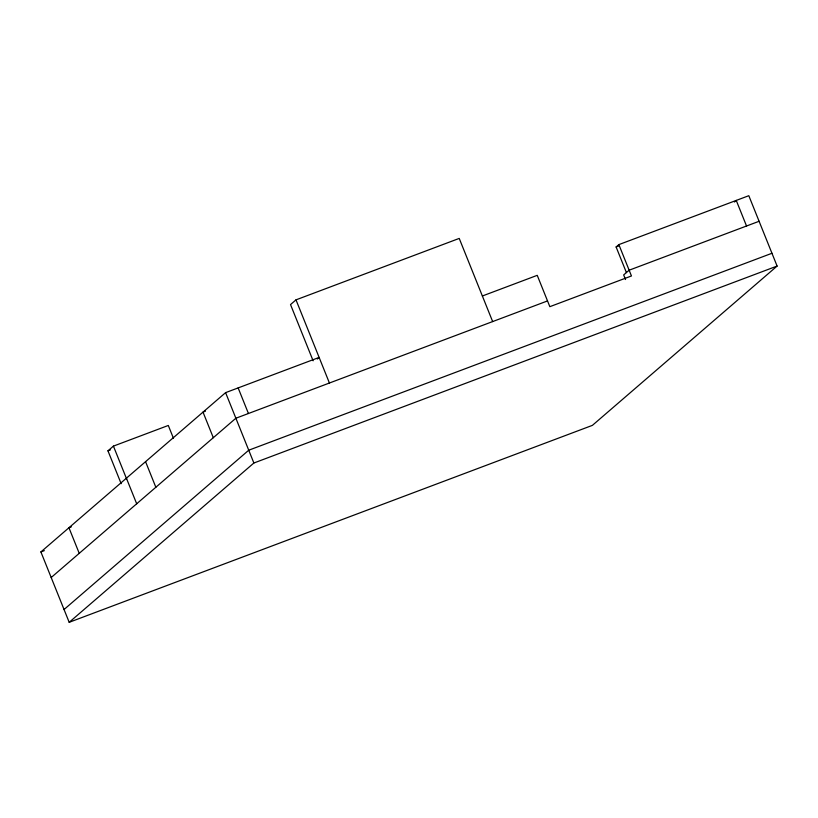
<?xml version="1.0" encoding="UTF-8"?>
<svg xmlns="http://www.w3.org/2000/svg" width="818" height="818" viewBox="0 0 818 818"><rect width="100%" height="100%" fill="white"/><g stroke="black" fill="none" stroke-linecap="round" stroke-linejoin="round"><path stroke-width="1.23" d="M121.156 483.673L107.956 450.83L113.426 446.117L168.303 425.462L173.488 438.366M492.651 321.576L459.225 238.416L295.993 299.858L290.523 304.582L313.12 360.799M626.404 272.558L616.118 246.975L618.858 244.613L748.807 195.696L777.1 266.065L592.406 425.36L69.193 622.304L40.9 551.935L225.594 392.64L319.132 357.435L317.312 359.01M51.186 577.528L235.881 418.233L547.528 300.922M64.049 609.512L248.733 450.217L771.957 253.273M69.193 622.304L253.877 463.008L777.1 266.065M734.431 201.995L736.251 200.42L746.537 226.013M482.364 295.993L537.242 275.339L549.839 306.678L631.455 275.963L618.858 244.613M616.118 246.975L618.49 246.085M205.41 411.219L203.017 412.119L213.304 437.702M107.956 450.83L110.338 449.941M759.094 221.279L629.144 270.206L623.674 274.92L625.525 279.531M71.34 526.853L68.947 527.753L79.234 553.336M40.9 551.935L44.325 550.647M295.993 299.858L329.419 383.018M238.15 387.916L248.437 413.509M225.594 392.64L253.877 463.008M145.563 461.669L155.849 487.262M126.401 478.193L136.688 503.776M113.426 446.117L126.626 478.949"/></g></svg>
